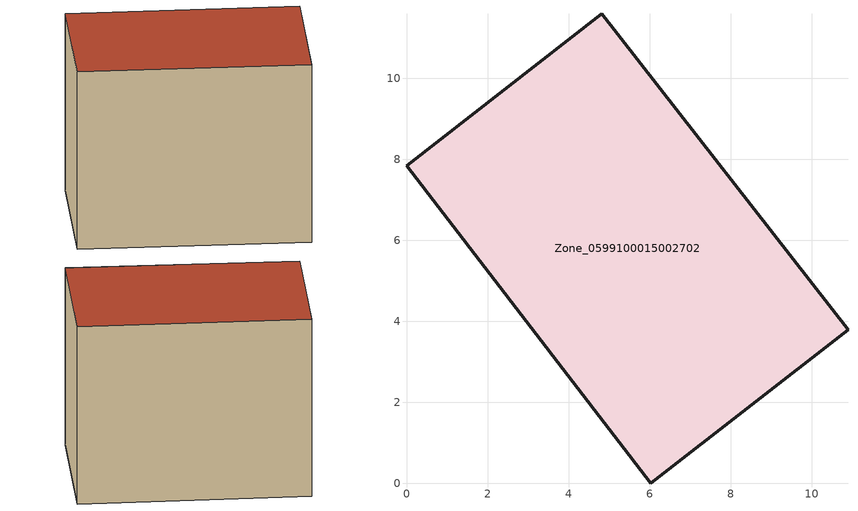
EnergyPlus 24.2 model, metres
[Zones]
Zone_0599100015002702
 floor ground (C_G): 6.03,0 0,7.84 4.82,11.6 10.9,3.8 z0.9
 wall outside (C_F): 0,7.84 6.03,0 10.9,3.8 4.82,11.6 0,7.84 z0.9:9.05
 roof outside (C_R): 10.9,3.8 4.82,11.6 0,7.84 6.03,0 z9.05
[BUILDING]
Pand.0599100015002702: North Axis=0; Terrain=City; Loads Convergence Tolerance Value=0.04; Temperature Convergence Tolerance Value=0.4; Solar Distribution=FullExterior; Maximum Number of Warmup Days=25; Minimum Number of Warmup Days=1
[Site:Location]
Rotterdam.The.Hague.AP_ZH_NLD Design_Conditions: Latitude=51.96; Longitude=4.45; Time Zone=1; Elevation=-4.5
[SITE:GROUNDTEMPERATURE:BUILDINGSURFACE]
18, 18, 18, 18, 18, 18, 18, 18, 18, 18, 18, 18
[MATERIAL] Thermal Absorptance=0.9; Solar Absorptance=0.7; Visible Absorptance=0.7
Name | Roughness | Thickness | Conductivity | Density | Specific Heat
G.TC.1965-1974 | MediumSmooth | 0.15 | 0.882353 | 540 | 1210
F.TC.1965-1974 | Rough | 0.3 | 0.697674 | 1920 | 840
R.TC.1965-1974 | MediumRough | 0.2 | 0.232558 | 1500 | 1000
[CONSTRUCTION]
C_G: G.TC.1965-1974
C_F: F.TC.1965-1974
C_R: R.TC.1965-1974
[ZONE]
Zone_0599100015002702: Type=1; Multiplier=1; Ceiling Height=Autocalculate; Volume=Autocalculate; Floor Area=autocalculate; Part of Total Floor Area=Yes
[ZONEINFILTRATION:DESIGNFLOWRATE]
Infil_Zone_0599100015002702: Zone or ZoneList or Space or SpaceList=Zone_0599100015002702; Schedule=AlwaysOn; Design Flow Rate Calculation Method=Flow/Area; Flow Rate per Floor Area=0.003; Constant Term Coefficient=1; Temperature Term Coefficient=0; Velocity Term Coefficient=0; Velocity Squared Term Coefficient=0
[HVACTEMPLATE:ZONE:IDEALLOADSAIRSYSTEM]
Zone_0599100015002702: Maximum Heating Supply Air Temperature=50; Minimum Cooling Supply Air Temperature=13; Maximum Heating Supply Air Humidity Ratio=0.0156; Minimum Cooling Supply Air Humidity Ratio=0.0077; Heating Limit=NoLimit; Cooling Limit=NoLimit; Dehumidification Control Type=ConstantSensibleHeatRatio; Cooling Sensible Heat Ratio=0.7; Dehumidification Setpoint=60; Humidification Control Type=None; Humidification Setpoint=30; Outdoor Air Method=None; Outdoor Air Flow Rate per Person=0.00944; Outdoor Air Flow Rate per Zone Floor Area=0; Outdoor Air Flow Rate per Zone=0; Demand Controlled Ventilation Type=None; Outdoor Air Economizer Type=NoEconomizer; Heat Recovery Type=None; Sensible Heat Recovery Effectiveness=0.7; Latent Heat Recovery Effectiveness=0.65
[ZONECONTROL:THERMOSTAT]
ThermostatControl_Zone_0599100015002702: Zone or ZoneList=Zone_0599100015002702; Control Type Schedule=DualSetpointControlType; Control 1=Thermostat_Zone_0599100015002702; Temperature Difference Between Cutout And Setpoint=0
[THERMOSTATSETPOINT:DUALSETPOINT]
Thermostat_Zone_0599100015002702: Heating Setpoint Temperature Schedule=HeatingSetpoint_Zone_0599100015002702; Cooling Setpoint Temperature Schedule=CoolingSetpoint_Zone_0599100015002702
[SCHEDULE:COMPACT]
HeatingSetpoint_Zone_0599100015002702: Through: 12/31, For: AllDays, Until: 24:00, 21
CoolingSetpoint_Zone_0599100015002702: Through: 12/31, For: AllDays, Until: 24:00, 24
DualSetpointControlType: Through: 12/31, For: AllDays, Until: 24:00, 4
AlwaysOn: Through: 12/31, For: AllDays, Until: 24:00, 1
